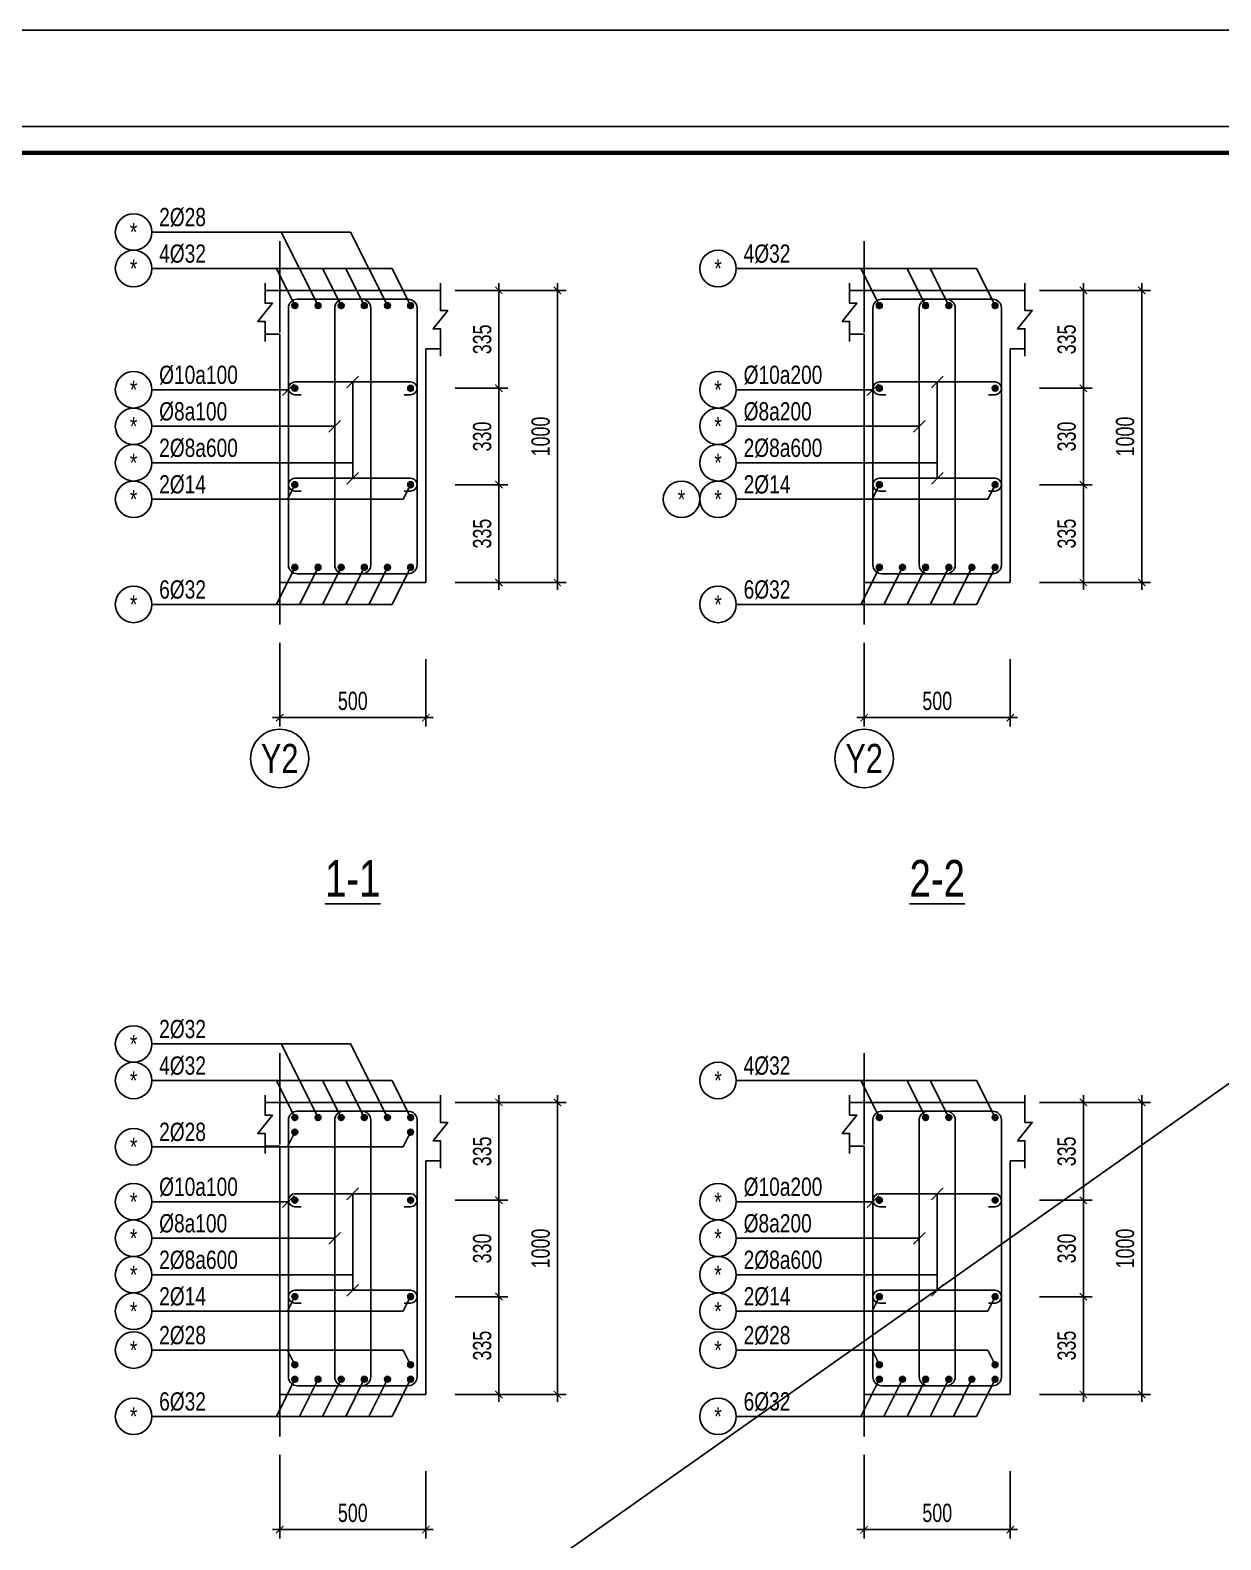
# Model space of a CAD drawing. Header units: millimetres. Extents: x -25284 to 100333, y 0 to 76881.
# Drawn here: x 32045 to 40194, y 25303 to 35640 of the extents above; entities that cross this region are included whole.
import ezdxf
from ezdxf.enums import TextEntityAlignment as Align

# ---------------------------------------------------------------- set-up
doc = ezdxf.new("R2010")
doc.units = ezdxf.units.MM
doc.header["$LTSCALE"] = 500
doc.header["$MEASUREMENT"] = 0
doc.linetypes.add('CENTER', pattern=[2, 1.25, -0.25, 0.25, -0.25])
for name, color, linetype in [('CDC-KHUNGTEN', 7, 'Continuous'), ('KCS_AXIS_SUB', 5, 'CENTER'), ('KCS_BORDER', 3, 'Continuous'), ('KCS_CHI', 1, 'Continuous'), ('KCS_DIM', 1, 'Continuous'), ('KCS_SNODE', 6, 'Continuous'), ('KCS_STEEL', 4, 'Continuous'), ('KCS_TEXT', 2, 'Continuous'), ('KCS_TEXT_TK', 2, 'Continuous'), ('KCS_TEXT_TMCS', 4, 'Continuous')]:
    doc.layers.add(name, color=color, linetype=linetype)
doc.layers.add('KCS_Plotter', color=11, linetype='Continuous', plot=False)
doc.styles.add('KCS_BIGTEXT', font='arial.ttf', dxfattribs={"width": 0.75})
doc.styles.add('KCS_SMTEXT', font='arial.ttf', dxfattribs={"width": 0.7})
doc.dimstyles.new('KCS_DIM50_25', dxfattribs={"dimtxt": 125, "dimasz": 50, "dimexe": 60, "dimexo": 0, "dimgap": 50, "dimtad": 1, "dimdec": 0, "dimlfac": 0.5, "dimzin": 13, "dimdsep": 46, "dimtxsty": 'KCS_SMTEXT', "dimblk": 'ARCHTICK', "dimblk1": 'ARCHTICK', "dimcen": 0, "dimdle": 50, "dimclrd": 1, "dimclre": 1, "dimclrt": 2, "dimadec": 0, "dimazin": 0, "dimtfac": 1, "dimtdec": 0, "dimtix": 1, "dimtmove": 2, "dimatfit": 3, "dimfxl": 1, "dimtolj": 1, "dimtzin": 13, "dimarcsym": 0})

# ---------------------------------------------------------------- blocks, each defined once
blk = doc.blocks.new('_ArchTick')
at = {"color": 0, "linetype": 'ByBlock', "const_width": 0.15}
blk.add_lwpolyline([(-0.5, -0.5), (0.5, 0.5)], dxfattribs=at)
blk = doc.blocks.new('*D354')
at = {"layer": 'Defpoints', "color": 0, "transparency": 16777216}
for p in [(33753, 31333), (34753, 31333), (34753, 30933)]:
    blk.add_point(p, dxfattribs=at)
at = {"layer": 'KCS_DIM', "color": 1, "lineweight": -2, "transparency": 16777216}
for p, q in [((33753, 31333), (33753, 30873)), ((34753, 31333), (34753, 30873)), ((33703, 30933), (34803, 30933))]:
    blk.add_line(p, q, dxfattribs=at)
at = {"layer": 'KCS_DIM', "color": 1, "lineweight": -2, "transparency": 16777216, "xscale": 50, "yscale": 50, "zscale": 50, "rotation": 180}
blk.add_blockref('_ArchTick', (33753, 30933), dxfattribs=at)
at = {"layer": 'KCS_DIM', "color": 1, "lineweight": -2, "transparency": 16777216, "xscale": 50, "yscale": 50, "zscale": 50}
blk.add_blockref('_ArchTick', (34753, 30933), dxfattribs=at)
at = {"layer": 'KCS_DIM', "color": 2, "transparency": 16777216, "insert": (34253, 31047), "char_height": 125, "attachment_point": 5, "style": 'KCS_SMTEXT'}
blk.add_mtext('\\A1;500', dxfattribs=at)
blk = doc.blocks.new('*D355')
at = {"layer": 'Defpoints', "color": 0, "transparency": 16777216}
for p in [(34953, 33188), (35253, 33188), (34953, 32528)]:
    blk.add_point(p, dxfattribs=at)
at = {"layer": 'KCS_DIM', "color": 1, "lineweight": -2, "transparency": 16777216}
for p, q in [((34953, 33188), (35313, 33188)), ((35253, 32478), (35253, 33238)), ((34953, 32528), (35313, 32528))]:
    blk.add_line(p, q, dxfattribs=at)
at = {"layer": 'KCS_DIM', "color": 1, "lineweight": -2, "transparency": 16777216, "xscale": 50, "yscale": 50, "zscale": 50}
for p, rotation in [((35253, 33188), 90), ((35253, 32528), 270)]:
    blk.add_blockref('_ArchTick', p, dxfattribs=dict(at, rotation=rotation))
at = {"layer": 'KCS_DIM', "color": 2, "transparency": 16777216, "insert": (35139, 32858), "char_height": 125, "attachment_point": 5, "rotation": 90, "style": 'KCS_SMTEXT'}
blk.add_mtext('\\A1;330', dxfattribs=at)
blk = doc.blocks.new('*D356')
at = {"layer": 'Defpoints', "color": 0, "transparency": 16777216}
for p in [(34953, 33858), (34953, 33188), (35253, 33188)]:
    blk.add_point(p, dxfattribs=at)
at = {"layer": 'KCS_DIM', "color": 1, "lineweight": -2, "transparency": 16777216}
for p, q in [((35253, 33908), (35253, 33138)), ((34953, 33858), (35313, 33858)), ((34953, 33188), (35313, 33188))]:
    blk.add_line(p, q, dxfattribs=at)
at = {"layer": 'KCS_DIM', "color": 1, "lineweight": -2, "transparency": 16777216, "xscale": 50, "yscale": 50, "zscale": 50}
for p, rotation in [((35253, 33858), 90), ((35253, 33188), 270)]:
    blk.add_blockref('_ArchTick', p, dxfattribs=dict(at, rotation=rotation))
at = {"layer": 'KCS_DIM', "color": 2, "transparency": 16777216, "insert": (35139, 33523), "char_height": 125, "attachment_point": 5, "rotation": 90, "style": 'KCS_SMTEXT'}
blk.add_mtext('\\A1;335', dxfattribs=at)
blk = doc.blocks.new('*D357')
at = {"layer": 'Defpoints', "color": 0, "transparency": 16777216}
for p in [(34953, 32528), (35253, 32528), (34953, 31858)]:
    blk.add_point(p, dxfattribs=at)
at = {"layer": 'KCS_DIM', "color": 1, "lineweight": -2, "transparency": 16777216}
for p, q in [((35253, 31808), (35253, 32578)), ((34953, 32528), (35313, 32528)), ((34953, 31858), (35313, 31858))]:
    blk.add_line(p, q, dxfattribs=at)
at = {"layer": 'KCS_DIM', "color": 1, "lineweight": -2, "transparency": 16777216, "xscale": 50, "yscale": 50, "zscale": 50}
for p, rotation in [((35253, 32528), 90), ((35253, 31858), 270)]:
    blk.add_blockref('_ArchTick', p, dxfattribs=dict(at, rotation=rotation))
at = {"layer": 'KCS_DIM', "color": 2, "transparency": 16777216, "insert": (35139, 32193), "char_height": 125, "attachment_point": 5, "rotation": 90, "style": 'KCS_SMTEXT'}
blk.add_mtext('\\A1;335', dxfattribs=at)
blk = doc.blocks.new('*D358')
at = {"layer": 'Defpoints', "color": 0, "transparency": 16777216}
for p in [(34953, 33858), (34953, 31858), (35653, 31858)]:
    blk.add_point(p, dxfattribs=at)
at = {"layer": 'KCS_DIM', "color": 1, "lineweight": -2, "transparency": 16777216}
for p, q in [((35653, 33908), (35653, 31808)), ((34953, 33858), (35713, 33858)), ((34953, 31858), (35713, 31858))]:
    blk.add_line(p, q, dxfattribs=at)
at = {"layer": 'KCS_DIM', "color": 1, "lineweight": -2, "transparency": 16777216, "xscale": 50, "yscale": 50, "zscale": 50}
for p, rotation in [((35653, 33858), 90), ((35653, 31858), 270)]:
    blk.add_blockref('_ArchTick', p, dxfattribs=dict(at, rotation=rotation))
at = {"layer": 'KCS_DIM', "color": 2, "transparency": 16777216, "insert": (35539, 32858), "char_height": 125, "attachment_point": 5, "rotation": 90, "style": 'KCS_SMTEXT'}
blk.add_mtext('\\A1;1000', dxfattribs=at)
blk = doc.blocks.new('KCS_SNODE')
at = {"layer": 'KCS_SNODE'}
blk.add_hatch(color=256, dxfattribs=at).paths.add_polyline_path([(-10, 0, 1), (10, 0, 1)])
blk.add_circle((0, 0), 10, dxfattribs=at)
blk = doc.blocks.new('*D359')
at = {"layer": 'Defpoints', "color": 0, "transparency": 16777216}
for p in [(37753, 31333), (38753, 31333), (38753, 30933)]:
    blk.add_point(p, dxfattribs=at)
at = {"layer": 'KCS_DIM', "color": 1, "lineweight": -2, "transparency": 16777216}
for p, q in [((37753, 31333), (37753, 30873)), ((38753, 31333), (38753, 30873)), ((37703, 30933), (38803, 30933))]:
    blk.add_line(p, q, dxfattribs=at)
at = {"layer": 'KCS_DIM', "color": 1, "lineweight": -2, "transparency": 16777216, "xscale": 50, "yscale": 50, "zscale": 50, "rotation": 180}
blk.add_blockref('_ArchTick', (37753, 30933), dxfattribs=at)
at = {"layer": 'KCS_DIM', "color": 1, "lineweight": -2, "transparency": 16777216, "xscale": 50, "yscale": 50, "zscale": 50}
blk.add_blockref('_ArchTick', (38753, 30933), dxfattribs=at)
at = {"layer": 'KCS_DIM', "color": 2, "transparency": 16777216, "insert": (38253, 31047), "char_height": 125, "attachment_point": 5, "style": 'KCS_SMTEXT'}
blk.add_mtext('\\A1;500', dxfattribs=at)
blk = doc.blocks.new('*D360')
at = {"layer": 'Defpoints', "color": 0, "transparency": 16777216}
for p in [(38953, 33188), (39253, 33188), (38953, 32528)]:
    blk.add_point(p, dxfattribs=at)
at = {"layer": 'KCS_DIM', "color": 1, "lineweight": -2, "transparency": 16777216}
for p, q in [((38953, 33188), (39313, 33188)), ((39253, 32478), (39253, 33238)), ((38953, 32528), (39313, 32528))]:
    blk.add_line(p, q, dxfattribs=at)
at = {"layer": 'KCS_DIM', "color": 1, "lineweight": -2, "transparency": 16777216, "xscale": 50, "yscale": 50, "zscale": 50}
for p, rotation in [((39253, 33188), 90), ((39253, 32528), 270)]:
    blk.add_blockref('_ArchTick', p, dxfattribs=dict(at, rotation=rotation))
at = {"layer": 'KCS_DIM', "color": 2, "transparency": 16777216, "insert": (39139, 32858), "char_height": 125, "attachment_point": 5, "rotation": 90, "style": 'KCS_SMTEXT'}
blk.add_mtext('\\A1;330', dxfattribs=at)
blk = doc.blocks.new('*D361')
at = {"layer": 'Defpoints', "color": 0, "transparency": 16777216}
for p in [(38953, 33858), (38953, 33188), (39253, 33188)]:
    blk.add_point(p, dxfattribs=at)
at = {"layer": 'KCS_DIM', "color": 1, "lineweight": -2, "transparency": 16777216}
for p, q in [((39253, 33908), (39253, 33138)), ((38953, 33858), (39313, 33858)), ((38953, 33188), (39313, 33188))]:
    blk.add_line(p, q, dxfattribs=at)
at = {"layer": 'KCS_DIM', "color": 1, "lineweight": -2, "transparency": 16777216, "xscale": 50, "yscale": 50, "zscale": 50}
for p, rotation in [((39253, 33858), 90), ((39253, 33188), 270)]:
    blk.add_blockref('_ArchTick', p, dxfattribs=dict(at, rotation=rotation))
at = {"layer": 'KCS_DIM', "color": 2, "transparency": 16777216, "insert": (39139, 33523), "char_height": 125, "attachment_point": 5, "rotation": 90, "style": 'KCS_SMTEXT'}
blk.add_mtext('\\A1;335', dxfattribs=at)
blk = doc.blocks.new('*D362')
at = {"layer": 'Defpoints', "color": 0, "transparency": 16777216}
for p in [(38953, 32528), (39253, 32528), (38953, 31858)]:
    blk.add_point(p, dxfattribs=at)
at = {"layer": 'KCS_DIM', "color": 1, "lineweight": -2, "transparency": 16777216}
for p, q in [((39253, 31808), (39253, 32578)), ((38953, 32528), (39313, 32528)), ((38953, 31858), (39313, 31858))]:
    blk.add_line(p, q, dxfattribs=at)
at = {"layer": 'KCS_DIM', "color": 1, "lineweight": -2, "transparency": 16777216, "xscale": 50, "yscale": 50, "zscale": 50}
for p, rotation in [((39253, 32528), 90), ((39253, 31858), 270)]:
    blk.add_blockref('_ArchTick', p, dxfattribs=dict(at, rotation=rotation))
at = {"layer": 'KCS_DIM', "color": 2, "transparency": 16777216, "insert": (39139, 32193), "char_height": 125, "attachment_point": 5, "rotation": 90, "style": 'KCS_SMTEXT'}
blk.add_mtext('\\A1;335', dxfattribs=at)
blk = doc.blocks.new('*D363')
at = {"layer": 'Defpoints', "color": 0, "transparency": 16777216}
for p in [(38953, 33858), (38953, 31858), (39653, 31858)]:
    blk.add_point(p, dxfattribs=at)
at = {"layer": 'KCS_DIM', "color": 1, "lineweight": -2, "transparency": 16777216}
for p, q in [((39653, 33908), (39653, 31808)), ((38953, 33858), (39713, 33858)), ((38953, 31858), (39713, 31858))]:
    blk.add_line(p, q, dxfattribs=at)
at = {"layer": 'KCS_DIM', "color": 1, "lineweight": -2, "transparency": 16777216, "xscale": 50, "yscale": 50, "zscale": 50}
for p, rotation in [((39653, 33858), 90), ((39653, 31858), 270)]:
    blk.add_blockref('_ArchTick', p, dxfattribs=dict(at, rotation=rotation))
at = {"layer": 'KCS_DIM', "color": 2, "transparency": 16777216, "insert": (39539, 32858), "char_height": 125, "attachment_point": 5, "rotation": 90, "style": 'KCS_SMTEXT'}
blk.add_mtext('\\A1;1000', dxfattribs=at)
blk = doc.blocks.new('*D369')
at = {"layer": 'Defpoints', "color": 0, "transparency": 16777216}
for p in [(33753, 25773), (34753, 25773), (34753, 25373)]:
    blk.add_point(p, dxfattribs=at)
at = {"layer": 'KCS_DIM', "color": 1, "lineweight": -2, "transparency": 16777216}
for p, q in [((33753, 25773), (33753, 25313)), ((34753, 25773), (34753, 25313)), ((33703, 25373), (34803, 25373))]:
    blk.add_line(p, q, dxfattribs=at)
at = {"layer": 'KCS_DIM', "color": 1, "lineweight": -2, "transparency": 16777216, "xscale": 50, "yscale": 50, "zscale": 50, "rotation": 180}
blk.add_blockref('_ArchTick', (33753, 25373), dxfattribs=at)
at = {"layer": 'KCS_DIM', "color": 1, "lineweight": -2, "transparency": 16777216, "xscale": 50, "yscale": 50, "zscale": 50}
blk.add_blockref('_ArchTick', (34753, 25373), dxfattribs=at)
at = {"layer": 'KCS_DIM', "color": 2, "transparency": 16777216, "insert": (34253, 25487), "char_height": 125, "attachment_point": 5, "style": 'KCS_SMTEXT'}
blk.add_mtext('\\A1;500', dxfattribs=at)
blk = doc.blocks.new('*D370')
at = {"layer": 'Defpoints', "color": 0, "transparency": 16777216}
for p in [(34953, 27628), (35253, 27628), (34953, 26968)]:
    blk.add_point(p, dxfattribs=at)
at = {"layer": 'KCS_DIM', "color": 1, "lineweight": -2, "transparency": 16777216}
for p, q in [((34953, 27628), (35313, 27628)), ((35253, 26918), (35253, 27678)), ((34953, 26968), (35313, 26968))]:
    blk.add_line(p, q, dxfattribs=at)
at = {"layer": 'KCS_DIM', "color": 1, "lineweight": -2, "transparency": 16777216, "xscale": 50, "yscale": 50, "zscale": 50}
for p, rotation in [((35253, 27628), 90), ((35253, 26968), 270)]:
    blk.add_blockref('_ArchTick', p, dxfattribs=dict(at, rotation=rotation))
at = {"layer": 'KCS_DIM', "color": 2, "transparency": 16777216, "insert": (35139, 27298), "char_height": 125, "attachment_point": 5, "rotation": 90, "style": 'KCS_SMTEXT'}
blk.add_mtext('\\A1;330', dxfattribs=at)
blk = doc.blocks.new('*D371')
at = {"layer": 'Defpoints', "color": 0, "transparency": 16777216}
for p in [(34953, 28298), (34953, 27628), (35253, 27628)]:
    blk.add_point(p, dxfattribs=at)
at = {"layer": 'KCS_DIM', "color": 1, "lineweight": -2, "transparency": 16777216}
for p, q in [((35253, 28348), (35253, 27578)), ((34953, 28298), (35313, 28298)), ((34953, 27628), (35313, 27628))]:
    blk.add_line(p, q, dxfattribs=at)
at = {"layer": 'KCS_DIM', "color": 1, "lineweight": -2, "transparency": 16777216, "xscale": 50, "yscale": 50, "zscale": 50}
for p, rotation in [((35253, 28298), 90), ((35253, 27628), 270)]:
    blk.add_blockref('_ArchTick', p, dxfattribs=dict(at, rotation=rotation))
at = {"layer": 'KCS_DIM', "color": 2, "transparency": 16777216, "insert": (35139, 27963), "char_height": 125, "attachment_point": 5, "rotation": 90, "style": 'KCS_SMTEXT'}
blk.add_mtext('\\A1;335', dxfattribs=at)
blk = doc.blocks.new('*D372')
at = {"layer": 'Defpoints', "color": 0, "transparency": 16777216}
for p in [(34953, 26968), (35253, 26968), (34953, 26298)]:
    blk.add_point(p, dxfattribs=at)
at = {"layer": 'KCS_DIM', "color": 1, "lineweight": -2, "transparency": 16777216}
for p, q in [((35253, 26248), (35253, 27018)), ((34953, 26968), (35313, 26968)), ((34953, 26298), (35313, 26298))]:
    blk.add_line(p, q, dxfattribs=at)
at = {"layer": 'KCS_DIM', "color": 1, "lineweight": -2, "transparency": 16777216, "xscale": 50, "yscale": 50, "zscale": 50}
for p, rotation in [((35253, 26968), 90), ((35253, 26298), 270)]:
    blk.add_blockref('_ArchTick', p, dxfattribs=dict(at, rotation=rotation))
at = {"layer": 'KCS_DIM', "color": 2, "transparency": 16777216, "insert": (35139, 26633), "char_height": 125, "attachment_point": 5, "rotation": 90, "style": 'KCS_SMTEXT'}
blk.add_mtext('\\A1;335', dxfattribs=at)
blk = doc.blocks.new('*D373')
at = {"layer": 'Defpoints', "color": 0, "transparency": 16777216}
for p in [(34953, 28298), (34953, 26298), (35653, 26298)]:
    blk.add_point(p, dxfattribs=at)
at = {"layer": 'KCS_DIM', "color": 1, "lineweight": -2, "transparency": 16777216}
for p, q in [((35653, 28348), (35653, 26248)), ((34953, 28298), (35713, 28298)), ((34953, 26298), (35713, 26298))]:
    blk.add_line(p, q, dxfattribs=at)
at = {"layer": 'KCS_DIM', "color": 1, "lineweight": -2, "transparency": 16777216, "xscale": 50, "yscale": 50, "zscale": 50}
for p, rotation in [((35653, 28298), 90), ((35653, 26298), 270)]:
    blk.add_blockref('_ArchTick', p, dxfattribs=dict(at, rotation=rotation))
at = {"layer": 'KCS_DIM', "color": 2, "transparency": 16777216, "insert": (35539, 27298), "char_height": 125, "attachment_point": 5, "rotation": 90, "style": 'KCS_SMTEXT'}
blk.add_mtext('\\A1;1000', dxfattribs=at)
blk = doc.blocks.new('*D374')
at = {"layer": 'Defpoints', "color": 0, "transparency": 16777216}
for p in [(37753, 25773), (38753, 25773), (38753, 25373)]:
    blk.add_point(p, dxfattribs=at)
at = {"layer": 'KCS_DIM', "color": 1, "lineweight": -2, "transparency": 16777216}
for p, q in [((37753, 25773), (37753, 25313)), ((38753, 25773), (38753, 25313)), ((37703, 25373), (38803, 25373))]:
    blk.add_line(p, q, dxfattribs=at)
at = {"layer": 'KCS_DIM', "color": 1, "lineweight": -2, "transparency": 16777216, "xscale": 50, "yscale": 50, "zscale": 50, "rotation": 180}
blk.add_blockref('_ArchTick', (37753, 25373), dxfattribs=at)
at = {"layer": 'KCS_DIM', "color": 1, "lineweight": -2, "transparency": 16777216, "xscale": 50, "yscale": 50, "zscale": 50}
blk.add_blockref('_ArchTick', (38753, 25373), dxfattribs=at)
at = {"layer": 'KCS_DIM', "color": 2, "transparency": 16777216, "insert": (38253, 25487), "char_height": 125, "attachment_point": 5, "style": 'KCS_SMTEXT'}
blk.add_mtext('\\A1;500', dxfattribs=at)
blk = doc.blocks.new('*D375')
at = {"layer": 'Defpoints', "color": 0, "transparency": 16777216}
for p in [(38953, 27628), (39253, 27628), (38953, 26968)]:
    blk.add_point(p, dxfattribs=at)
at = {"layer": 'KCS_DIM', "color": 1, "lineweight": -2, "transparency": 16777216}
for p, q in [((38953, 27628), (39313, 27628)), ((39253, 26918), (39253, 27678)), ((38953, 26968), (39313, 26968))]:
    blk.add_line(p, q, dxfattribs=at)
at = {"layer": 'KCS_DIM', "color": 1, "lineweight": -2, "transparency": 16777216, "xscale": 50, "yscale": 50, "zscale": 50}
for p, rotation in [((39253, 27628), 90), ((39253, 26968), 270)]:
    blk.add_blockref('_ArchTick', p, dxfattribs=dict(at, rotation=rotation))
at = {"layer": 'KCS_DIM', "color": 2, "transparency": 16777216, "insert": (39139, 27298), "char_height": 125, "attachment_point": 5, "rotation": 90, "style": 'KCS_SMTEXT'}
blk.add_mtext('\\A1;330', dxfattribs=at)
blk = doc.blocks.new('*D376')
at = {"layer": 'Defpoints', "color": 0, "transparency": 16777216}
for p in [(38953, 28298), (38953, 27628), (39253, 27628)]:
    blk.add_point(p, dxfattribs=at)
at = {"layer": 'KCS_DIM', "color": 1, "lineweight": -2, "transparency": 16777216}
for p, q in [((39253, 28348), (39253, 27578)), ((38953, 28298), (39313, 28298)), ((38953, 27628), (39313, 27628))]:
    blk.add_line(p, q, dxfattribs=at)
at = {"layer": 'KCS_DIM', "color": 1, "lineweight": -2, "transparency": 16777216, "xscale": 50, "yscale": 50, "zscale": 50}
for p, rotation in [((39253, 28298), 90), ((39253, 27628), 270)]:
    blk.add_blockref('_ArchTick', p, dxfattribs=dict(at, rotation=rotation))
at = {"layer": 'KCS_DIM', "color": 2, "transparency": 16777216, "insert": (39139, 27963), "char_height": 125, "attachment_point": 5, "rotation": 90, "style": 'KCS_SMTEXT'}
blk.add_mtext('\\A1;335', dxfattribs=at)
blk = doc.blocks.new('*D377')
at = {"layer": 'Defpoints', "color": 0, "transparency": 16777216}
for p in [(38953, 26968), (39253, 26968), (38953, 26298)]:
    blk.add_point(p, dxfattribs=at)
at = {"layer": 'KCS_DIM', "color": 1, "lineweight": -2, "transparency": 16777216}
for p, q in [((39253, 26248), (39253, 27018)), ((38953, 26968), (39313, 26968)), ((38953, 26298), (39313, 26298))]:
    blk.add_line(p, q, dxfattribs=at)
at = {"layer": 'KCS_DIM', "color": 1, "lineweight": -2, "transparency": 16777216, "xscale": 50, "yscale": 50, "zscale": 50}
for p, rotation in [((39253, 26968), 90), ((39253, 26298), 270)]:
    blk.add_blockref('_ArchTick', p, dxfattribs=dict(at, rotation=rotation))
at = {"layer": 'KCS_DIM', "color": 2, "transparency": 16777216, "insert": (39139, 26633), "char_height": 125, "attachment_point": 5, "rotation": 90, "style": 'KCS_SMTEXT'}
blk.add_mtext('\\A1;335', dxfattribs=at)
blk = doc.blocks.new('*D378')
at = {"layer": 'Defpoints', "color": 0, "transparency": 16777216}
for p in [(38953, 28298), (38953, 26298), (39653, 26298)]:
    blk.add_point(p, dxfattribs=at)
at = {"layer": 'KCS_DIM', "color": 1, "lineweight": -2, "transparency": 16777216}
for p, q in [((39653, 28348), (39653, 26248)), ((38953, 28298), (39713, 28298)), ((38953, 26298), (39713, 26298))]:
    blk.add_line(p, q, dxfattribs=at)
at = {"layer": 'KCS_DIM', "color": 1, "lineweight": -2, "transparency": 16777216, "xscale": 50, "yscale": 50, "zscale": 50}
for p, rotation in [((39653, 28298), 90), ((39653, 26298), 270)]:
    blk.add_blockref('_ArchTick', p, dxfattribs=dict(at, rotation=rotation))
at = {"layer": 'KCS_DIM', "color": 2, "transparency": 16777216, "insert": (39539, 27298), "char_height": 125, "attachment_point": 5, "rotation": 90, "style": 'KCS_SMTEXT'}
blk.add_mtext('\\A1;1000', dxfattribs=at)
blk = doc.blocks.new('Khung tên chuẩn')
at = {"layer": 'CDC-KHUNGTEN', "color": 8}
blk.add_lwpolyline([(75096, 1100), (83000, 1100), (83000, 58300), (3000, 58300), (3000, 1100), (75096, 1100)], dxfattribs=at)
at = {"layer": 'CDC-KHUNGTEN', "color": 255, "lineweight": 60}
blk.add_lwpolyline([(74900, 1400), (74900, 58000), (3300, 58000), (3300, 1400), (74900, 1400)], close=True, dxfattribs=at)
at = {"layer": 'Defpoints', "color": 1, "ltscale": 0.2}
blk.add_lwpolyline([(0, 0), (0, 59400), (84100, 59400), (84100, 0), (0, 0)], close=True, dxfattribs=at)

msp = doc.modelspace()

# ---------------------------------------------------------------- linework, layer by layer
at = {"layer": 'KCS_AXIS_SUB'}
for p, q in [((33752.7, 34195.5), (33752.7, 31333)), ((37752.7, 34195.5), (37752.7, 31333)), ((33752.7, 28635.8), (33752.7, 25773.3)), ((37752.7, 28635.8), (37752.7, 25773.3))]:
    msp.add_line(p, q, dxfattribs=at)
at = {"layer": 'KCS_BORDER'}
for p, q in [((33752.7, 33858), (33652.7, 33858)), ((33752.7, 33858), (34752.7, 33858)), ((34752.7, 33858), (34852.7, 33858)), ((37752.7, 33858), (37652.7, 33858)), ((37752.7, 33858), (38752.7, 33858)), ((38752.7, 33858), (38852.7, 33858)), ((33752.7, 33558), (33652.7, 33558)), ((33752.7, 31858), (33752.7, 33558)), ((37752.7, 33558), (37652.7, 33558)), ((37752.7, 31858), (37752.7, 33558)), ((34752.7, 31858), (34752.7, 33458)), ((34752.7, 33458), (34852.7, 33458)), ((38752.7, 31858), (38752.7, 33458)), ((38752.7, 33458), (38852.7, 33458)), ((33752.7, 31858), (34752.7, 31858)), ((37752.7, 31858), (38752.7, 31858)), ((33752.7, 28298.3), (33652.7, 28298.3)), ((33752.7, 28298.3), (34752.7, 28298.3)), ((34752.7, 28298.3), (34852.7, 28298.3)), ((37752.7, 28298.3), (37652.7, 28298.3)), ((37752.7, 28298.3), (38752.7, 28298.3)), ((38752.7, 28298.3), (38852.7, 28298.3)), ((33752.7, 27998.3), (33652.7, 27998.3)), ((33752.7, 26298.3), (33752.7, 27998.3)), ((37752.7, 27998.3), (37652.7, 27998.3)), ((37752.7, 26298.3), (37752.7, 27998.3)), ((34752.7, 26298.3), (34752.7, 27898.3)), ((34752.7, 27898.3), (34852.7, 27898.3)), ((38752.7, 26298.3), (38752.7, 27898.3)), ((38752.7, 27898.3), (38852.7, 27898.3)), ((33752.7, 26298.3), (34752.7, 26298.3)), ((37752.7, 26298.3), (38752.7, 26298.3))]:
    msp.add_line(p, q, dxfattribs=at)
at = {"layer": 'KCS_BORDER', "color": 1}
for points in [[(33652.7, 33508), (33652.7, 33645.5), (33602.7, 33645.5), (33702.7, 33770.5), (33652.7, 33770.5), (33652.7, 33908)], [(34852.7, 33408), (34852.7, 33595.5), (34802.7, 33595.5), (34902.7, 33720.5), (34852.7, 33720.5), (34852.7, 33908)], [(37652.7, 33508), (37652.7, 33645.5), (37602.7, 33645.5), (37702.7, 33770.5), (37652.7, 33770.5), (37652.7, 33908)], [(38852.7, 33408), (38852.7, 33595.5), (38802.7, 33595.5), (38902.7, 33720.5), (38852.7, 33720.5), (38852.7, 33908)], [(33652.7, 27948.3), (33652.7, 28085.8), (33602.7, 28085.8), (33702.7, 28210.8), (33652.7, 28210.8), (33652.7, 28348.3)], [(34852.7, 27848.3), (34852.7, 28035.8), (34802.7, 28035.8), (34902.7, 28160.8), (34852.7, 28160.8), (34852.7, 28348.3)], [(37652.7, 27948.3), (37652.7, 28085.8), (37602.7, 28085.8), (37702.7, 28210.8), (37652.7, 28210.8), (37652.7, 28348.3)], [(38852.7, 27848.3), (38852.7, 28035.8), (38802.7, 28035.8), (38902.7, 28160.8), (38852.7, 28160.8), (38852.7, 28348.3)]]:
    msp.add_lwpolyline(points, dxfattribs=at)
at = {"layer": 'KCS_CHI'}
for p, q in [((32877.7, 34258), (34238.3, 34258)), ((34015.1, 33754), (33763.1, 34258)), ((34490.3, 33754), (34238.3, 34258)), ((32877.7, 34008), (34521.7, 34008)), ((33856.7, 33754), (33729.7, 34008)), ((34173.5, 33754), (34046.5, 34008)), ((34331.9, 33754), (34204.9, 34008)), ((34648.7, 33754), (34521.7, 34008)), ((36877.7, 34008), (38521.7, 34008)), ((37856.7, 33754), (37729.7, 34008)), ((38173.5, 33754), (38046.5, 34008)), ((38331.9, 33754), (38204.9, 34008)), ((38648.7, 33754), (38521.7, 34008)), ((34252.7, 33232), (34252.7, 32572)), ((38252.7, 33232), (38252.7, 32572)), ((32877.7, 33178), (33812.7, 33178)), ((36877.7, 33178), (37812.7, 33178)), ((32877.7, 32928), (34129.5, 32928)), ((36877.7, 32928), (38129.5, 32928)), ((32877.7, 32678), (34252.7, 32678)), ((36877.7, 32678), (38252.7, 32678)), ((33856.7, 32528), (33806.7, 32428)), ((34648.7, 32528), (34598.7, 32428)), ((37856.7, 32528), (37806.7, 32428)), ((38648.7, 32528), (38598.7, 32428)), ((32877.7, 32428), (34598.7, 32428)), ((36877.7, 32428), (38598.7, 32428)), ((33856.7, 31962), (33729.7, 31708)), ((34015.1, 31962), (33888.1, 31708)), ((34173.5, 31962), (34046.5, 31708)), ((34331.9, 31962), (34204.9, 31708)), ((34490.3, 31962), (34363.3, 31708)), ((34648.7, 31962), (34521.7, 31708)), ((37856.7, 31962), (37729.7, 31708)), ((38015.1, 31962), (37888.1, 31708)), ((38173.5, 31962), (38046.5, 31708)), ((38331.9, 31962), (38204.9, 31708)), ((38490.3, 31962), (38363.3, 31708)), ((38648.7, 31962), (38521.7, 31708)), ((32877.7, 31708), (34521.7, 31708)), ((36877.7, 31708), (38521.7, 31708)), ((32877.7, 28698.3), (34238.3, 28698.3)), ((34015.1, 28194.3), (33763.1, 28698.3)), ((34490.3, 28194.3), (34238.3, 28698.3)), ((32877.7, 28448.3), (34521.7, 28448.3)), ((33856.7, 28194.3), (33729.7, 28448.3)), ((34173.5, 28194.3), (34046.5, 28448.3)), ((34331.9, 28194.3), (34204.9, 28448.3)), ((34648.7, 28194.3), (34521.7, 28448.3)), ((36877.7, 28448.3), (38521.7, 28448.3)), ((37856.7, 28194.3), (37729.7, 28448.3)), ((38173.5, 28194.3), (38046.5, 28448.3)), ((38331.9, 28194.3), (38204.9, 28448.3)), ((38648.7, 28194.3), (38521.7, 28448.3)), ((33856.7, 28094.3), (33806.7, 27994.3)), ((34648.7, 28094.3), (34598.7, 27994.3)), ((32877.7, 27994.3), (34598.7, 27994.3)), ((32877.7, 27618.3), (33812.7, 27618.3)), ((34252.7, 27672.3), (34252.7, 27012.3)), ((36877.7, 27618.3), (37812.7, 27618.3)), ((38252.7, 27672.3), (38252.7, 27012.3)), ((32877.7, 27368.3), (34129.5, 27368.3)), ((36877.7, 27368.3), (38129.5, 27368.3)), ((32877.7, 27118.3), (34252.7, 27118.3)), ((36877.7, 27118.3), (38252.7, 27118.3)), ((33856.7, 26968.3), (33806.7, 26868.3)), ((34648.7, 26968.3), (34598.7, 26868.3)), ((37856.7, 26968.3), (37806.7, 26868.3)), ((38648.7, 26968.3), (38598.7, 26868.3)), ((32877.7, 26868.3), (34598.7, 26868.3)), ((36877.7, 26868.3), (38598.7, 26868.3)), ((32877.7, 26602.3), (34598.7, 26602.3)), ((33856.7, 26502.3), (33806.7, 26602.3)), ((34648.7, 26502.3), (34598.7, 26602.3)), ((36877.7, 26602.3), (38598.7, 26602.3)), ((37856.7, 26502.3), (37806.7, 26602.3)), ((38648.7, 26502.3), (38598.7, 26602.3)), ((33856.7, 26402.3), (33729.7, 26148.3)), ((34015.1, 26402.3), (33888.1, 26148.3)), ((34173.5, 26402.3), (34046.5, 26148.3)), ((34331.9, 26402.3), (34204.9, 26148.3)), ((34490.3, 26402.3), (34363.3, 26148.3)), ((34648.7, 26402.3), (34521.7, 26148.3)), ((37856.7, 26402.3), (37729.7, 26148.3)), ((38015.1, 26402.3), (37888.1, 26148.3)), ((38173.5, 26402.3), (38046.5, 26148.3)), ((38331.9, 26402.3), (38204.9, 26148.3)), ((38490.3, 26402.3), (38363.3, 26148.3)), ((38648.7, 26402.3), (38521.7, 26148.3)), ((32877.7, 26148.3), (34521.7, 26148.3)), ((36877.7, 26148.3), (38521.7, 26148.3))]:
    msp.add_line(p, q, dxfattribs=at)
at = {"layer": 'KCS_CHI', "color": 3}
for p, q in [((33772.7, 33138), (33852.7, 33218)), ((34212.7, 33192), (34292.7, 33272)), ((37772.7, 33138), (37852.7, 33218)), ((38212.7, 33192), (38292.7, 33272)), ((34089.5, 32888), (34169.5, 32968)), ((38089.5, 32888), (38169.5, 32968)), ((34212.7, 32532), (34292.7, 32612)), ((38212.7, 32532), (38292.7, 32612)), ((34212.7, 27632.3), (34292.7, 27712.3)), ((38212.7, 27632.3), (38292.7, 27712.3)), ((33772.7, 27578.3), (33852.7, 27658.3)), ((37772.7, 27578.3), (37852.7, 27658.3)), ((34089.5, 27328.3), (34169.5, 27408.3)), ((38089.5, 27328.3), (38169.5, 27408.3)), ((34212.7, 26972.3), (34292.7, 27052.3)), ((38212.7, 26972.3), (38292.7, 27052.3))]:
    msp.add_line(p, q, dxfattribs=at)
at = {"layer": 'KCS_CHI'}
for centre in [(33752.7, 30653), (37752.7, 30653)]:
    msp.add_circle(centre, 200, dxfattribs=at)
at = {"layer": 'KCS_Plotter'}
msp.add_line((0, 0), (50460, 35640), dxfattribs=at)
at = {"layer": 'KCS_STEEL'}
for points in [[(33812.7, 33738), (33812.7, 31978, 0.4142136), (33872.7, 31918), (34632.7, 31918, 0.4142136), (34692.7, 31978), (34692.7, 33738, 0.4142136), (34632.7, 33798), (33872.7, 33798, 0.4142136), (33812.7, 33738)], [(34129.5, 33738), (34129.5, 31978, 0.4142136), (34189.5, 31918), (34315.9, 31918, 0.4142136), (34375.9, 31978), (34375.9, 33738, 0.4142136), (34315.9, 33798), (34189.5, 33798, 0.4142136), (34129.5, 33738)], [(37812.7, 33738), (37812.7, 31978, 0.4142136), (37872.7, 31918), (38632.7, 31918, 0.4142136), (38692.7, 31978), (38692.7, 33738, 0.4142136), (38632.7, 33798), (37872.7, 33798, 0.4142136), (37812.7, 33738)], [(38129.5, 33738), (38129.5, 31978, 0.4142136), (38189.5, 31918), (38315.9, 31918, 0.4142136), (38375.9, 31978), (38375.9, 33738, 0.4142136), (38315.9, 33798), (38189.5, 33798, 0.4142136), (38129.5, 33738)], [(33900.7, 33144), (33856.7, 33144, -1), (33856.7, 33232), (34648.7, 33232, -1), (34648.7, 33144), (34604.7, 33144)], [(37900.7, 33144), (37856.7, 33144, -1), (37856.7, 33232), (38648.7, 33232, -1), (38648.7, 33144), (38604.7, 33144)], [(33900.7, 32484), (33856.7, 32484, -1), (33856.7, 32572), (34648.7, 32572, -1), (34648.7, 32484), (34604.7, 32484)], [(37900.7, 32484), (37856.7, 32484, -1), (37856.7, 32572), (38648.7, 32572, -1), (38648.7, 32484), (38604.7, 32484)], [(33812.7, 28178.3), (33812.7, 26418.3, 0.4142136), (33872.7, 26358.3), (34632.7, 26358.3, 0.4142136), (34692.7, 26418.3), (34692.7, 28178.3, 0.4142136), (34632.7, 28238.3), (33872.7, 28238.3, 0.4142136), (33812.7, 28178.3)], [(34129.5, 28178.3), (34129.5, 26418.3, 0.4142136), (34189.5, 26358.3), (34315.9, 26358.3, 0.4142136), (34375.9, 26418.3), (34375.9, 28178.3, 0.4142136), (34315.9, 28238.3), (34189.5, 28238.3, 0.4142136), (34129.5, 28178.3)], [(37812.7, 28178.3), (37812.7, 26418.3, 0.4142136), (37872.7, 26358.3), (38632.7, 26358.3, 0.4142136), (38692.7, 26418.3), (38692.7, 28178.3, 0.4142136), (38632.7, 28238.3), (37872.7, 28238.3, 0.4142136), (37812.7, 28178.3)], [(38129.5, 28178.3), (38129.5, 26418.3, 0.4142136), (38189.5, 26358.3), (38315.9, 26358.3, 0.4142136), (38375.9, 26418.3), (38375.9, 28178.3, 0.4142136), (38315.9, 28238.3), (38189.5, 28238.3, 0.4142136), (38129.5, 28178.3)], [(33900.7, 27584.3), (33856.7, 27584.3, -1), (33856.7, 27672.3), (34648.7, 27672.3, -1), (34648.7, 27584.3), (34604.7, 27584.3)], [(37900.7, 27584.3), (37856.7, 27584.3, -1), (37856.7, 27672.3), (38648.7, 27672.3, -1), (38648.7, 27584.3), (38604.7, 27584.3)], [(33900.7, 26924.3), (33856.7, 26924.3, -1), (33856.7, 27012.3), (34648.7, 27012.3, -1), (34648.7, 26924.3), (34604.7, 26924.3)], [(37900.7, 26924.3), (37856.7, 26924.3, -1), (37856.7, 27012.3), (38648.7, 27012.3, -1), (38648.7, 26924.3), (38604.7, 26924.3)]]:
    msp.add_lwpolyline(points, format="xyb", dxfattribs=at)
at = {"layer": 'KCS_TEXT_TK', "color": 1}
for centre in [(32752.7, 34258), (32752.7, 34008), (36752.7, 34008), (32752.7, 33178), (36752.7, 33178), (32752.7, 32928), (36752.7, 32928), (32752.7, 32678), (36752.7, 32678), (32752.7, 32428), (36502.7, 32428), (36752.7, 32428), (32752.7, 31708), (36752.7, 31708), (32752.7, 28698.3), (32752.7, 28448.3), (36752.7, 28448.3), (32752.7, 27994.3), (32752.7, 27618.3), (36752.7, 27618.3), (32752.7, 27368.3), (36752.7, 27368.3), (32752.7, 27118.3), (36752.7, 27118.3), (32752.7, 26868.3), (36752.7, 26868.3), (32752.7, 26602.3), (36752.7, 26602.3), (32752.7, 26148.3), (36752.7, 26148.3)]:
    msp.add_circle(centre, 125, dxfattribs=at)

# ---------------------------------------------------------------- block references
at = {"xscale": 0.6000000003099577, "yscale": 0.6000000003099577, "zscale": 0.6000000003099577}
msp.add_blockref('Khung tên chuẩn', (0, 0), dxfattribs=at)
at = {"layer": 'KCS_STEEL', "xscale": 2, "yscale": 2, "zscale": 2}
for p in [(33856.7, 33754), (34015.1, 33754), (34173.5, 33754), (34331.9, 33754), (34490.3, 33754), (34648.7, 33754), (37856.7, 33754), (38173.5, 33754), (38331.9, 33754), (38648.7, 33754), (33856.7, 33188), (34648.7, 33188), (37856.7, 33188), (38648.7, 33188), (33856.7, 32528), (34648.7, 32528), (37856.7, 32528), (38648.7, 32528), (33856.7, 31962), (34015.1, 31962), (34173.5, 31962), (34331.9, 31962), (34490.3, 31962), (34648.7, 31962), (37856.7, 31962), (38015.1, 31962), (38173.5, 31962), (38331.9, 31962), (38490.3, 31962), (38648.7, 31962), (33856.7, 28194.3), (34015.1, 28194.3), (34173.5, 28194.3), (34331.9, 28194.3), (34490.3, 28194.3), (34648.7, 28194.3), (37856.7, 28194.3), (38173.5, 28194.3), (38331.9, 28194.3), (38648.7, 28194.3), (33856.7, 28094.3), (34648.7, 28094.3), (33856.7, 27628.3), (34648.7, 27628.3), (37856.7, 27628.3), (38648.7, 27628.3), (33856.7, 26968.3), (34648.7, 26968.3), (37856.7, 26968.3), (38648.7, 26968.3), (33856.7, 26502.3), (34648.7, 26502.3), (37856.7, 26502.3), (38648.7, 26502.3), (33856.7, 26402.3), (34015.1, 26402.3), (34173.5, 26402.3), (34331.9, 26402.3), (34490.3, 26402.3), (34648.7, 26402.3), (37856.7, 26402.3), (38015.1, 26402.3), (38173.5, 26402.3), (38331.9, 26402.3), (38490.3, 26402.3), (38648.7, 26402.3)]:
    msp.add_blockref('KCS_SNODE', p, dxfattribs=at)

# ---------------------------------------------------------------- texts
at = {"layer": 'KCS_TEXT', "style": 'KCS_SMTEXT', "width": 0.75}
for s, p in [('2%%c28', (32927.7, 34298)), ('4%%c32', (32927.7, 34048)), ('4%%c32', (36927.7, 34048)), ('%%C10a100', (32927.7, 33218)), ('%%C10a200', (36927.7, 33218)), ('%%C8a100', (32927.7, 32968)), ('%%C8a200', (36927.7, 32968)), ('2%%C8a600', (32927.7, 32718)), ('2%%C8a600', (36927.7, 32718)), ('2%%c14', (32927.7, 32468)), ('2%%c14', (36927.7, 32468)), ('6%%c32', (32927.7, 31748)), ('6%%c32', (36927.7, 31748)), ('2%%c32', (32927.7, 28738.3)), ('4%%c32', (32927.7, 28488.3)), ('4%%c32', (36927.7, 28488.3)), ('2%%c28', (32927.7, 28034.3)), ('%%C10a100', (32927.7, 27658.3)), ('%%C10a200', (36927.7, 27658.3)), ('%%C8a100', (32927.7, 27408.3)), ('%%C8a200', (36927.7, 27408.3)), ('2%%C8a600', (32927.7, 27158.3)), ('2%%C8a600', (36927.7, 27158.3)), ('2%%c14', (32927.7, 26908.3)), ('2%%c14', (36927.7, 26908.3)), ('2%%c28', (32927.7, 26642.3)), ('2%%c28', (36927.7, 26642.3)), ('6%%c32', (32927.7, 26188.3)), ('6%%c32', (36927.7, 26188.3))]:
    msp.add_text(s, height=125, dxfattribs=at).set_placement(p)
at = {"layer": 'KCS_TEXT', "color": 4, "style": 'KCS_BIGTEXT', "width": 0.75}
for p in [(33752.7, 30653), (37752.7, 30653)]:
    msp.add_text('Y2', height=200, dxfattribs=at).set_placement(p, align=Align.MIDDLE_CENTER)
at = {"layer": 'KCS_TEXT_TK', "style": 'KCS_SMTEXT', "width": 0.75}
for p in [(32752.7, 34258), (32752.7, 34008), (36752.7, 34008), (32752.7, 33178), (36752.7, 33178), (32752.7, 32928), (36752.7, 32928), (32752.7, 32678), (36752.7, 32678), (32752.7, 32428), (36502.7, 32428), (36752.7, 32428), (32752.7, 31708), (36752.7, 31708), (32752.7, 28698.3), (32752.7, 28448.3), (36752.7, 28448.3), (32752.7, 27994.3), (32752.7, 27618.3), (36752.7, 27618.3), (32752.7, 27368.3), (36752.7, 27368.3), (32752.7, 27118.3), (36752.7, 27118.3), (32752.7, 26868.3), (36752.7, 26868.3), (32752.7, 26602.3), (36752.7, 26602.3), (32752.7, 26148.3), (36752.7, 26148.3)]:
    msp.add_text('*', height=125, dxfattribs=at).set_placement(p, align=Align.MIDDLE_CENTER)
at = {"layer": 'KCS_TEXT_TMCS', "color": 4, "style": 'KCS_SMTEXT', "width": 0.75}
for s, p in [('%%u1-1', (34252.7, 29708)), ('%%u2-2', (38252.7, 29708))]:
    msp.add_text(s, height=250, dxfattribs=at).set_placement(p, align=Align.CENTER)

# ---------------------------------------------------------------- dimensions: what is measured, and where the dimension line sits
at = {"layer": 'KCS_DIM'}
for base, p1, p2, picture, middle in [((35252.7, 33188), (34952.7, 33858), (34952.7, 33188), '*D356', (35138.8, 33523)), ((35652.7, 31858), (34952.7, 33858), (34952.7, 31858), '*D358', (35538.9, 32858)), ((39252.7, 33188), (38952.7, 33858), (38952.7, 33188), '*D361', (39138.8, 33523)), ((39652.7, 31858), (38952.7, 33858), (38952.7, 31858), '*D363', (39538.9, 32858)), ((35252.7, 33188), (34952.7, 32528), (34952.7, 33188), '*D355', (35138.8, 32858)), ((39252.7, 33188), (38952.7, 32528), (38952.7, 33188), '*D360', (39138.8, 32858)), ((35252.7, 32528), (34952.7, 31858), (34952.7, 32528), '*D357', (35138.8, 32193)), ((39252.7, 32528), (38952.7, 31858), (38952.7, 32528), '*D362', (39138.8, 32193)), ((35252.7, 27628.3), (34952.7, 28298.3), (34952.7, 27628.3), '*D371', (35138.8, 27963.3)), ((35652.7, 26298.3), (34952.7, 28298.3), (34952.7, 26298.3), '*D373', (35538.9, 27298.3)), ((39252.7, 27628.3), (38952.7, 28298.3), (38952.7, 27628.3), '*D376', (39138.8, 27963.3)), ((39652.7, 26298.3), (38952.7, 28298.3), (38952.7, 26298.3), '*D378', (39538.9, 27298.3)), ((35252.7, 27628.3), (34952.7, 26968.3), (34952.7, 27628.3), '*D370', (35138.8, 27298.3)), ((39252.7, 27628.3), (38952.7, 26968.3), (38952.7, 27628.3), '*D375', (39138.8, 27298.3)), ((35252.7, 26968.3), (34952.7, 26298.3), (34952.7, 26968.3), '*D372', (35138.8, 26633.3)), ((39252.7, 26968.3), (38952.7, 26298.3), (38952.7, 26968.3), '*D377', (39138.8, 26633.3))]:
    dim = msp.add_linear_dim(base=base, p1=p1, p2=p2, angle=90, dimstyle='KCS_DIM50_25', dxfattribs=at)
    dim.commit()
    dim.dimension.update_dxf_attribs({"geometry": picture, "text_midpoint": middle})
for base, p1, p2, picture, middle in [((34752.7, 30933), (33752.7, 31333), (34752.7, 31333), '*D354', (34252.7, 31046.8)), ((38752.7, 30933), (37752.7, 31333), (38752.7, 31333), '*D359', (38252.7, 31046.8)), ((34752.7, 25373.3), (33752.7, 25773.3), (34752.7, 25773.3), '*D369', (34252.7, 25487.1)), ((38752.7, 25373.3), (37752.7, 25773.3), (38752.7, 25773.3), '*D374', (38252.7, 25487.1))]:
    dim = msp.add_linear_dim(base=base, p1=p1, p2=p2, dimstyle='KCS_DIM50_25', dxfattribs=at)
    dim.commit()
    dim.dimension.update_dxf_attribs({"geometry": picture, "text_midpoint": middle})

doc.saveas('drawing.dxf')
